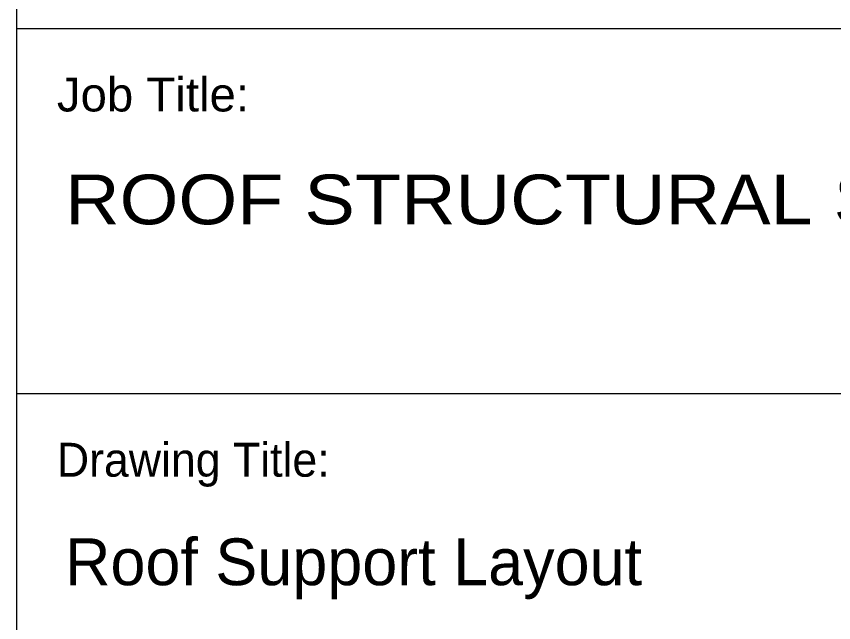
# Paper-space layout '01 Roof Support Layout' of a CAD drawing. Header units: millimetres. Extents: x 5 to 415, y 5 to 287.
# Drawn here: x 342.19 to 377.73, y 54.21 to 80.56 of the extents above; entities that cross this region are included whole.
import ezdxf

# ---------------------------------------------------------------- set-up
doc = ezdxf.new("R2010")
doc.units = ezdxf.units.MM
doc.layers.add('SHEET_GEOMETRY', color=7, linetype='Continuous')
doc.layers.add('SHEET_TEXT', color=7, linetype='Continuous')

# ---------------------------------------------------------------- blocks, each defined once
blk = doc.blocks.new('SHEET_01_ROOF')
at = {"layer": 'SHEET_GEOMETRY', "lineweight": 15}
for p, q in [((342.194, 287.475), (342.194, 4.9)), ((342.194, 80.042), (414.514, 80.042)), ((342.194, 64.167), (414.514, 64.167))]:
    blk.add_line(p, q, dxfattribs=at)
at = {"layer": 'SHEET_TEXT'}
for s, height, width, p in [('Job Title:', 1.4732, 1.044923, (343.958, 76.431)), ('ROOF STRUCTURAL SURVEY', 2.159, 1.138417, (344.311, 71.526)), ('Drawing Title:', 1.4732, 0.984537, (343.958, 60.556)), ('Roof Support Layout', 2.032, 1.006411, (344.311, 55.841))]:
    blk.add_text(s, height=height, dxfattribs=dict(at, width=width)).set_placement(p)

psp = doc.layouts.new('01 Roof Support Layout')

# ---------------------------------------------------------------- block references
psp.add_blockref('SHEET_01_ROOF', (0, 0))

doc.saveas('drawing.dxf')
